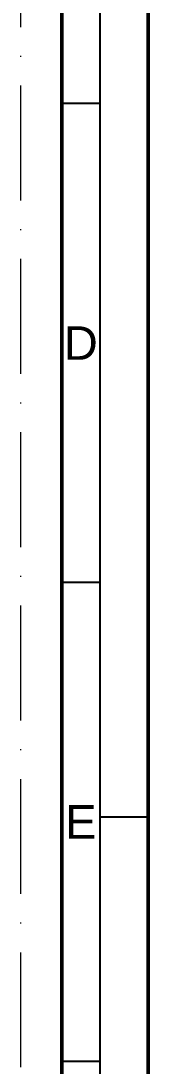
# Model space of a CAD drawing. Header units: millimetres. Extents: x -1229 to 0, y -242 to 851.
# Drawn here: x -13.2 to 0, y 570 to 679.1 of the extents above; entities that cross this region are included whole.
import ezdxf
from ezdxf.enums import TextEntityAlignment as Align

# ---------------------------------------------------------------- set-up
doc = ezdxf.new("R2010")
doc.units = ezdxf.units.MM
doc.linetypes.add('ACAD_ISO10W100', pattern=[18, 12, -3, 0, -3])
doc.layers.add('S22_Punto di inserimento', color=91, linetype='Continuous', lineweight=50, plot=False)
doc.layers.add('S26_Blocchi', color=7, linetype='Continuous', lineweight=25)
doc.styles.get("Standard").update_dxf_attribs({"font": 'arial.ttf'})

# ---------------------------------------------------------------- blocks, each defined once
blk = doc.blocks.new('*U51')
at = {"layer": 'S22_Punto di inserimento', "color": 8, "linetype": 'ACAD_ISO10W100', "lineweight": 0}
blk.add_line((-13.24, 117.38), (-13.24, 827.51), dxfattribs=at)
at = {"layer": 'S26_Blocchi', "lineweight": 50}
for p, q in [((0, 841), (0, 0)), ((-9, 831.75), (-9, 9))]:
    blk.add_line(p, q, dxfattribs=at)
at = {"layer": 'S26_Blocchi', "color": 2, "lineweight": 25}
for p, q in [((-5, 5), (-5, 836)), ((-5, 670.5), (-9, 670.5)), ((-5, 620.5), (-9, 620.5)), ((0, 596), (-5, 596)), ((-5, 570.5), (-9, 570.5))]:
    blk.add_line(p, q, dxfattribs=at)
at = {"color": 2, "linetype": 'ByBlock'}
for s, p in [('D', (-7, 645.5)), ('E', (-7, 595.5))]:
    blk.add_text(s, height=3.5, dxfattribs=at).set_placement(p, align=Align.MIDDLE)

msp = doc.modelspace()

# ---------------------------------------------------------------- block references
at = {"layer": 'S26_Blocchi'}
msp.add_blockref('*U51', (0, 0), dxfattribs=at)

doc.saveas('drawing.dxf')
